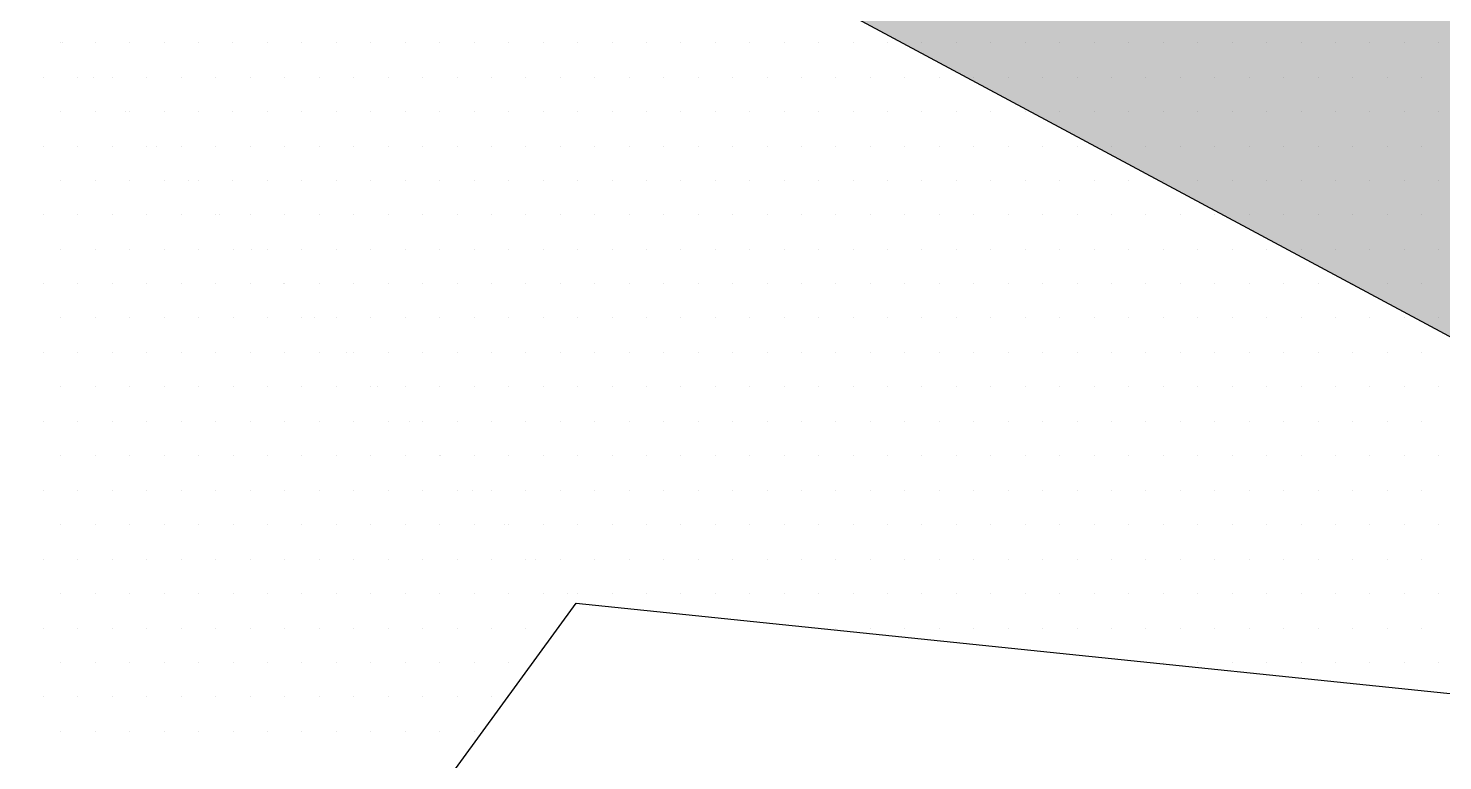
# Model space of a CAD drawing. Header units: metres. Extents: x 9606 to 9900, y 4805 to 4952.
# Drawn here: x 9863.017 to 9863.771, y 4852.799 to 4853.189 of the extents above; entities that cross this region are included whole.
import ezdxf

# ---------------------------------------------------------------- set-up
doc = ezdxf.new("R2010")
doc.units = ezdxf.units.M
doc.header["$LTSCALE"] = 2
doc.linetypes.add('CACHEX2', pattern=[0.75, 0.5, -0.25])
for name, color, linetype in [('CARTOUCHE', 7, 'Continuous'), ('LOGO', 4, 'Continuous'), ('rosace', 7, 'Continuous')]:
    doc.layers.add(name, color=color, linetype=linetype)

# ---------------------------------------------------------------- blocks, each defined once
blk = doc.blocks.new('A$C715108E3')
at = {"layer": 'LOGO', "color": 131}
for p, q in [((-18.5054, -10.2125), (-18.5054, -10.2125)), ((-18.5022, -10.2125), (-18.5022, -10.2125)), ((-18.4141, -10.2125), (-18.4141, -10.2125)), ((-18.3223, -10.2125), (-18.3223, -10.2125)), ((-18.2302, -10.2125), (-18.2302, -10.2125)), ((-18.139, -10.2125), (-18.139, -10.2125)), ((-18.047, -10.2125), (-18.047, -10.2125)), ((-17.9549, -10.2125), (-17.9549, -10.2125)), ((-17.8637, -10.2125), (-17.8637, -10.2125)), ((-17.7716, -10.2125), (-17.7716, -10.2125)), ((-17.6798, -10.2125), (-17.6798, -10.2125)), ((-17.588, -10.2125), (-17.588, -10.2125)), ((-17.4965, -10.2125), (-17.4965, -10.2125)), ((-17.4047, -10.2125), (-17.4047, -10.2125)), ((-17.3129, -10.2125), (-17.3129, -10.2125)), ((-17.2214, -10.2125), (-17.2214, -10.2125)), ((-17.1296, -10.2125), (-17.1296, -10.2125)), ((-17.0377, -10.2125), (-17.0377, -10.2125)), ((-16.9463, -10.2125), (-16.9463, -10.2125)), ((-16.8544, -10.2125), (-16.8544, -10.2125)), ((-16.7626, -10.2125), (-16.7626, -10.2125)), ((-16.6713, -10.2125), (-16.6713, -10.2125)), ((-16.5793, -10.2125), (-16.5793, -10.2125)), ((-16.4873, -10.2125), (-16.4873, -10.2125)), ((-16.3953, -10.2125), (-16.3953, -10.2125)), ((-16.3042, -10.2125), (-16.3042, -10.2125)), ((-16.2124, -10.2125), (-16.2124, -10.2125)), ((-16.1203, -10.2125), (-16.1203, -10.2125)), ((-16.0287, -10.2125), (-16.0287, -10.2125)), ((-15.9369, -10.2125), (-15.9369, -10.2125)), ((-15.845, -10.2125), (-15.845, -10.2125)), ((-15.7538, -10.2125), (-15.7538, -10.2125)), ((-15.6617, -10.2125), (-15.6617, -10.2125)), ((-15.5699, -10.2125), (-15.5699, -10.2125)), ((-15.4786, -10.2125), (-15.4786, -10.2125)), ((-15.3866, -10.2125), (-15.3866, -10.2125)), ((-15.2948, -10.2125), (-15.2948, -10.2125)), ((-15.203, -10.2125), (-15.203, -10.2125)), ((-15.1117, -10.2125), (-15.1117, -10.2125)), ((-15.0197, -10.2125), (-15.0197, -10.2125)), ((-14.9278, -10.2125), (-14.9278, -10.2125)), ((-14.8364, -10.2125), (-14.8364, -10.2125)), ((-18.5517, -10.304), (-18.5517, -10.304)), ((-18.4598, -10.304), (-18.4598, -10.304)), ((-18.4186, -10.304), (-18.4186, -10.304)), ((-18.3678, -10.304), (-18.3678, -10.304)), ((-18.2765, -10.304), (-18.2765, -10.304)), ((-18.1845, -10.304), (-18.1845, -10.304)), ((-18.0925, -10.304), (-18.0925, -10.304)), ((-18.0012, -10.304), (-18.0012, -10.304)), ((-17.9092, -10.304), (-17.9092, -10.304)), ((-17.8174, -10.304), (-17.8174, -10.304)), ((-17.7263, -10.304), (-17.7263, -10.304)), ((-17.6341, -10.304), (-17.6341, -10.304)), ((-17.5424, -10.304), (-17.5424, -10.304)), ((-17.4504, -10.304), (-17.4504, -10.304)), ((-17.3591, -10.304), (-17.3591, -10.304)), ((-17.2671, -10.304), (-17.2671, -10.304)), ((-17.1753, -10.304), (-17.1753, -10.304)), ((-17.0842, -10.304), (-17.0842, -10.304)), ((-16.992, -10.304), (-16.992, -10.304)), ((-16.9002, -10.304), (-16.9002, -10.304)), ((-16.8087, -10.304), (-16.8087, -10.304)), ((-16.7169, -10.304), (-16.7169, -10.304)), ((-16.6249, -10.304), (-16.6249, -10.304)), ((-16.5336, -10.304), (-16.5336, -10.304)), ((-16.4416, -10.304), (-16.4416, -10.304)), ((-16.3496, -10.304), (-16.3496, -10.304)), ((-16.2577, -10.304), (-16.2577, -10.304)), ((-16.1666, -10.304), (-16.1666, -10.304)), ((-16.0744, -10.304), (-16.0744, -10.304)), ((-15.9828, -10.304), (-15.9828, -10.304)), ((-15.8915, -10.304), (-15.8915, -10.304)), ((-15.7995, -10.304), (-15.7995, -10.304)), ((-15.7075, -10.304), (-15.7075, -10.304)), ((-15.6162, -10.304), (-15.6162, -10.304)), ((-15.5246, -10.304), (-15.5246, -10.304)), ((-15.4325, -10.304), (-15.4325, -10.304)), ((-15.3409, -10.304), (-15.3409, -10.304)), ((-15.2491, -10.304), (-15.2491, -10.304)), ((-15.1572, -10.304), (-15.1572, -10.304)), ((-15.0652, -10.304), (-15.0652, -10.304)), ((-14.9739, -10.304), (-14.9739, -10.304)), ((-14.8819, -10.304), (-14.8819, -10.304)), ((-18.5054, -10.3954), (-18.5054, -10.3954)), ((-18.4141, -10.3954), (-18.4141, -10.3954)), ((-18.3341, -10.3952), (-18.3341, -10.3952)), ((-18.3223, -10.3952), (-18.3223, -10.3952)), ((-18.2302, -10.3952), (-18.2302, -10.3952)), ((-18.139, -10.3952), (-18.139, -10.3952)), ((-18.047, -10.3952), (-18.047, -10.3952)), ((-17.9549, -10.3952), (-17.9549, -10.3952)), ((-17.8637, -10.3952), (-17.8637, -10.3952)), ((-17.7716, -10.3952), (-17.7716, -10.3952)), ((-17.6798, -10.3952), (-17.6798, -10.3952)), ((-17.588, -10.3952), (-17.588, -10.3952)), ((-17.4965, -10.3952), (-17.4965, -10.3952)), ((-17.4047, -10.3952), (-17.4047, -10.3952)), ((-17.3129, -10.3952), (-17.3129, -10.3952)), ((-17.2214, -10.3952), (-17.2214, -10.3952)), ((-17.1296, -10.3952), (-17.1296, -10.3952)), ((-17.0377, -10.3952), (-17.0377, -10.3952)), ((-16.9463, -10.3952), (-16.9463, -10.3952)), ((-16.8544, -10.3952), (-16.8544, -10.3952)), ((-16.7626, -10.3952), (-16.7626, -10.3952)), ((-16.6713, -10.3952), (-16.6713, -10.3952)), ((-16.5793, -10.3952), (-16.5793, -10.3952)), ((-16.4873, -10.3952), (-16.4873, -10.3952)), ((-16.3953, -10.3952), (-16.3953, -10.3952)), ((-16.3042, -10.3952), (-16.3042, -10.3952)), ((-16.2124, -10.3952), (-16.2124, -10.3952)), ((-16.1203, -10.3952), (-16.1203, -10.3952)), ((-16.0287, -10.3952), (-16.0287, -10.3952)), ((-15.9369, -10.3952), (-15.9369, -10.3952)), ((-15.845, -10.3952), (-15.845, -10.3952)), ((-15.7538, -10.3952), (-15.7538, -10.3952)), ((-15.6617, -10.3952), (-15.6617, -10.3952)), ((-15.5699, -10.3952), (-15.5699, -10.3952)), ((-15.4786, -10.3952), (-15.4786, -10.3952)), ((-15.3866, -10.3952), (-15.3866, -10.3952)), ((-15.2948, -10.3952), (-15.2948, -10.3952)), ((-15.203, -10.3952), (-15.203, -10.3952)), ((-15.1117, -10.3952), (-15.1117, -10.3952)), ((-15.0197, -10.3952), (-15.0197, -10.3952)), ((-14.9278, -10.3952), (-14.9278, -10.3952)), ((-14.8364, -10.3952), (-14.8364, -10.3952)), ((-18.5517, -10.4878), (-18.5517, -10.4878)), ((-18.4598, -10.4878), (-18.4598, -10.4878)), ((-18.3678, -10.4878), (-18.3678, -10.4878)), ((-18.2765, -10.4878), (-18.2765, -10.4878)), ((-18.2503, -10.4878), (-18.2503, -10.4878)), ((-18.1845, -10.4878), (-18.1845, -10.4878)), ((-18.0925, -10.4878), (-18.0925, -10.4878)), ((-18.0012, -10.4878), (-18.0012, -10.4878)), ((-17.9092, -10.4878), (-17.9092, -10.4878)), ((-17.8174, -10.4878), (-17.8174, -10.4878)), ((-17.7263, -10.4878), (-17.7263, -10.4878)), ((-17.6341, -10.4878), (-17.6341, -10.4878)), ((-17.5424, -10.4878), (-17.5424, -10.4878)), ((-17.4504, -10.4878), (-17.4504, -10.4878)), ((-17.3591, -10.4878), (-17.3591, -10.4878)), ((-17.2671, -10.4878), (-17.2671, -10.4878)), ((-17.1753, -10.4878), (-17.1753, -10.4878)), ((-17.0842, -10.4878), (-17.0842, -10.4878)), ((-16.992, -10.4878), (-16.992, -10.4878)), ((-16.9002, -10.4878), (-16.9002, -10.4878)), ((-16.8087, -10.4878), (-16.8087, -10.4878)), ((-16.7169, -10.4878), (-16.7169, -10.4878)), ((-16.6249, -10.4878), (-16.6249, -10.4878)), ((-16.5336, -10.4878), (-16.5336, -10.4878)), ((-16.4416, -10.4878), (-16.4416, -10.4878)), ((-16.3496, -10.4878), (-16.3496, -10.4878)), ((-16.2577, -10.4878), (-16.2577, -10.4878)), ((-16.1666, -10.4878), (-16.1666, -10.4878)), ((-16.0744, -10.4878), (-16.0744, -10.4878)), ((-15.9828, -10.4878), (-15.9828, -10.4878)), ((-15.8915, -10.4878), (-15.8915, -10.4878)), ((-15.7995, -10.4878), (-15.7995, -10.4878)), ((-15.7075, -10.4878), (-15.7075, -10.4878)), ((-15.6162, -10.4878), (-15.6162, -10.4878)), ((-15.5246, -10.4878), (-15.5246, -10.4878)), ((-15.4325, -10.4878), (-15.4325, -10.4878)), ((-15.3409, -10.4878), (-15.3409, -10.4878)), ((-15.2491, -10.4878), (-15.2491, -10.4878)), ((-15.1572, -10.4878), (-15.1572, -10.4878)), ((-15.0652, -10.4878), (-15.0652, -10.4878)), ((-14.9739, -10.4878), (-14.9739, -10.4878)), ((-14.8819, -10.4878), (-14.8819, -10.4878)), ((-18.5054, -10.5791), (-18.5054, -10.5791)), ((-18.4141, -10.5791), (-18.4141, -10.5791)), ((-18.3221, -10.5791), (-18.3221, -10.5791)), ((-18.2301, -10.5791), (-18.2301, -10.5791)), ((-18.1661, -10.5791), (-18.1661, -10.5791)), ((-18.139, -10.5791), (-18.139, -10.5791)), ((-18.047, -10.5791), (-18.047, -10.5791)), ((-17.9549, -10.5791), (-17.9549, -10.5791)), ((-17.8637, -10.5791), (-17.8637, -10.5791)), ((-17.7716, -10.5791), (-17.7716, -10.5791)), ((-17.6798, -10.5791), (-17.6798, -10.5791)), ((-17.588, -10.5791), (-17.588, -10.5791)), ((-17.4965, -10.5791), (-17.4965, -10.5791)), ((-17.4047, -10.5791), (-17.4047, -10.5791)), ((-17.3129, -10.5791), (-17.3129, -10.5791)), ((-17.2214, -10.5791), (-17.2214, -10.5791)), ((-17.1296, -10.5791), (-17.1296, -10.5791)), ((-17.0377, -10.5791), (-17.0377, -10.5791)), ((-16.9463, -10.5791), (-16.9463, -10.5791)), ((-16.8544, -10.5791), (-16.8544, -10.5791)), ((-16.7626, -10.5791), (-16.7626, -10.5791)), ((-16.6713, -10.5791), (-16.6713, -10.5791)), ((-16.5793, -10.5791), (-16.5793, -10.5791)), ((-16.4873, -10.5791), (-16.4873, -10.5791)), ((-16.3953, -10.5791), (-16.3953, -10.5791)), ((-16.3042, -10.5791), (-16.3042, -10.5791)), ((-16.2124, -10.5791), (-16.2124, -10.5791)), ((-16.1203, -10.5791), (-16.1203, -10.5791)), ((-16.0287, -10.5791), (-16.0287, -10.5791)), ((-15.9369, -10.5791), (-15.9369, -10.5791)), ((-15.845, -10.5791), (-15.845, -10.5791)), ((-15.7538, -10.5791), (-15.7538, -10.5791)), ((-15.6617, -10.5791), (-15.6617, -10.5791)), ((-15.5699, -10.5791), (-15.5699, -10.5791)), ((-15.4786, -10.5791), (-15.4786, -10.5791)), ((-15.3866, -10.5791), (-15.3866, -10.5791)), ((-15.2948, -10.5791), (-15.2948, -10.5791)), ((-15.203, -10.5791), (-15.203, -10.5791)), ((-15.1117, -10.5791), (-15.1117, -10.5791)), ((-15.0197, -10.5791), (-15.0197, -10.5791)), ((-14.9278, -10.5791), (-14.9278, -10.5791)), ((-14.8364, -10.5791), (-14.8364, -10.5791)), ((-18.5517, -10.6704), (-18.5517, -10.6704)), ((-18.4598, -10.6704), (-18.4598, -10.6704)), ((-18.3678, -10.6704), (-18.3678, -10.6704)), ((-18.2765, -10.6704), (-18.2765, -10.6704)), ((-18.1847, -10.6704), (-18.1847, -10.6704)), ((-18.0929, -10.6704), (-18.0929, -10.6704)), ((-18.0824, -10.6702), (-18.0824, -10.6702)), ((-18.0012, -10.6702), (-18.0012, -10.6702)), ((-17.9092, -10.6702), (-17.9092, -10.6702)), ((-17.8174, -10.6702), (-17.8174, -10.6702)), ((-17.7263, -10.6702), (-17.7263, -10.6702)), ((-17.6341, -10.6702), (-17.6341, -10.6702)), ((-17.5424, -10.6702), (-17.5424, -10.6702)), ((-17.4504, -10.6702), (-17.4504, -10.6702)), ((-17.3591, -10.6702), (-17.3591, -10.6702)), ((-17.2671, -10.6702), (-17.2671, -10.6702)), ((-17.1753, -10.6702), (-17.1753, -10.6702)), ((-17.0842, -10.6702), (-17.0842, -10.6702)), ((-16.992, -10.6702), (-16.992, -10.6702)), ((-16.9002, -10.6702), (-16.9002, -10.6702)), ((-16.8087, -10.6702), (-16.8087, -10.6702)), ((-16.7169, -10.6702), (-16.7169, -10.6702)), ((-16.6249, -10.6702), (-16.6249, -10.6702)), ((-16.5336, -10.6702), (-16.5336, -10.6702)), ((-16.4416, -10.6702), (-16.4416, -10.6702)), ((-16.3496, -10.6702), (-16.3496, -10.6702)), ((-16.2577, -10.6702), (-16.2577, -10.6702)), ((-16.1666, -10.6702), (-16.1666, -10.6702)), ((-16.0744, -10.6702), (-16.0744, -10.6702)), ((-15.9828, -10.6702), (-15.9828, -10.6702)), ((-15.8915, -10.6702), (-15.8915, -10.6702)), ((-15.7995, -10.6702), (-15.7995, -10.6702)), ((-15.7075, -10.6702), (-15.7075, -10.6702)), ((-15.6162, -10.6702), (-15.6162, -10.6702)), ((-15.5246, -10.6702), (-15.5246, -10.6702)), ((-15.4325, -10.6702), (-15.4325, -10.6702)), ((-15.3409, -10.6702), (-15.3409, -10.6702)), ((-15.2491, -10.6702), (-15.2491, -10.6702)), ((-15.1572, -10.6702), (-15.1572, -10.6702)), ((-15.0652, -10.6702), (-15.0652, -10.6702)), ((-14.9739, -10.6702), (-14.9739, -10.6702)), ((-14.8819, -10.6702), (-14.8819, -10.6702)), ((-18.5054, -10.7631), (-18.5054, -10.7631)), ((-18.4141, -10.7631), (-18.4141, -10.7631)), ((-18.3221, -10.7631), (-18.3221, -10.7631)), ((-18.2301, -10.7631), (-18.2301, -10.7631)), ((-18.139, -10.7631), (-18.139, -10.7631)), ((-18.0468, -10.7631), (-18.0468, -10.7631)), ((-17.998, -10.763), (-17.998, -10.763)), ((-17.9549, -10.763), (-17.9549, -10.763)), ((-17.8637, -10.763), (-17.8637, -10.763)), ((-17.7716, -10.763), (-17.7716, -10.763)), ((-17.6798, -10.763), (-17.6798, -10.763)), ((-17.588, -10.763), (-17.588, -10.763)), ((-17.4965, -10.763), (-17.4965, -10.763)), ((-17.4047, -10.763), (-17.4047, -10.763)), ((-17.3129, -10.763), (-17.3129, -10.763)), ((-17.2214, -10.763), (-17.2214, -10.763)), ((-17.1296, -10.763), (-17.1296, -10.763)), ((-17.0377, -10.763), (-17.0377, -10.763)), ((-16.9463, -10.763), (-16.9463, -10.763)), ((-16.8544, -10.763), (-16.8544, -10.763)), ((-16.7626, -10.763), (-16.7626, -10.763)), ((-16.6713, -10.763), (-16.6713, -10.763)), ((-16.5793, -10.763), (-16.5793, -10.763)), ((-16.4873, -10.763), (-16.4873, -10.763)), ((-16.3953, -10.763), (-16.3953, -10.763)), ((-16.3042, -10.763), (-16.3042, -10.763)), ((-16.2124, -10.763), (-16.2124, -10.763)), ((-16.1203, -10.763), (-16.1203, -10.763)), ((-16.0287, -10.763), (-16.0287, -10.763)), ((-15.9369, -10.763), (-15.9369, -10.763)), ((-15.845, -10.763), (-15.845, -10.763)), ((-15.7538, -10.763), (-15.7538, -10.763)), ((-15.6617, -10.763), (-15.6617, -10.763)), ((-15.5699, -10.763), (-15.5699, -10.763)), ((-15.4786, -10.763), (-15.4786, -10.763)), ((-15.3866, -10.763), (-15.3866, -10.763)), ((-15.2948, -10.763), (-15.2948, -10.763)), ((-15.203, -10.763), (-15.203, -10.763)), ((-15.1117, -10.763), (-15.1117, -10.763)), ((-15.0197, -10.763), (-15.0197, -10.763)), ((-14.9278, -10.763), (-14.9278, -10.763)), ((-14.8364, -10.763), (-14.8364, -10.763)), ((-18.5517, -10.8544), (-18.5517, -10.8544)), ((-18.4598, -10.8544), (-18.4598, -10.8544)), ((-18.3678, -10.8544), (-18.3678, -10.8544)), ((-18.2765, -10.8544), (-18.2765, -10.8544)), ((-18.1847, -10.8544), (-18.1847, -10.8544)), ((-18.0929, -10.8544), (-18.0929, -10.8544)), ((-18.0014, -10.8544), (-18.0014, -10.8544)), ((-17.9137, -10.8542), (-17.9137, -10.8542)), ((-17.9092, -10.8542), (-17.9092, -10.8542)), ((-17.8174, -10.8542), (-17.8174, -10.8542)), ((-17.7263, -10.8542), (-17.7263, -10.8542)), ((-17.6341, -10.8542), (-17.6341, -10.8542)), ((-17.5424, -10.8542), (-17.5424, -10.8542)), ((-17.4504, -10.8542), (-17.4504, -10.8542)), ((-17.3591, -10.8542), (-17.3591, -10.8542)), ((-17.2671, -10.8542), (-17.2671, -10.8542)), ((-17.1753, -10.8542), (-17.1753, -10.8542)), ((-17.0842, -10.8542), (-17.0842, -10.8542)), ((-16.992, -10.8542), (-16.992, -10.8542)), ((-16.9002, -10.8542), (-16.9002, -10.8542)), ((-16.8087, -10.8542), (-16.8087, -10.8542)), ((-16.7169, -10.8542), (-16.7169, -10.8542)), ((-16.6249, -10.8542), (-16.6249, -10.8542)), ((-16.5336, -10.8542), (-16.5336, -10.8542)), ((-16.4416, -10.8542), (-16.4416, -10.8542)), ((-16.3496, -10.8542), (-16.3496, -10.8542)), ((-16.2577, -10.8542), (-16.2577, -10.8542)), ((-16.1666, -10.8542), (-16.1666, -10.8542)), ((-16.0744, -10.8542), (-16.0744, -10.8542)), ((-15.9828, -10.8542), (-15.9828, -10.8542)), ((-15.8915, -10.8542), (-15.8915, -10.8542)), ((-15.7995, -10.8542), (-15.7995, -10.8542)), ((-15.7075, -10.8542), (-15.7075, -10.8542)), ((-15.6162, -10.8542), (-15.6162, -10.8542)), ((-15.5246, -10.8542), (-15.5246, -10.8542)), ((-15.4325, -10.8542), (-15.4325, -10.8542)), ((-15.3409, -10.8542), (-15.3409, -10.8542)), ((-15.2491, -10.8542), (-15.2491, -10.8542)), ((-15.1572, -10.8542), (-15.1572, -10.8542)), ((-15.0652, -10.8542), (-15.0652, -10.8542)), ((-14.9739, -10.8542), (-14.9739, -10.8542)), ((-14.8819, -10.8542), (-14.8819, -10.8542)), ((-18.5054, -10.9455), (-18.5054, -10.9455)), ((-18.4141, -10.9455), (-18.4141, -10.9455)), ((-18.3221, -10.9455), (-18.3221, -10.9455)), ((-18.2301, -10.9455), (-18.2301, -10.9455)), ((-18.139, -10.9455), (-18.139, -10.9455)), ((-18.0468, -10.9455), (-18.0468, -10.9455)), ((-17.9549, -10.9455), (-17.9549, -10.9455)), ((-17.8639, -10.9455), (-17.8639, -10.9455)), ((-17.8301, -10.9455), (-17.8301, -10.9455)), ((-17.7716, -10.9455), (-17.7716, -10.9455)), ((-17.6798, -10.9455), (-17.6798, -10.9455)), ((-17.588, -10.9455), (-17.588, -10.9455)), ((-17.4965, -10.9455), (-17.4965, -10.9455)), ((-17.4047, -10.9455), (-17.4047, -10.9455)), ((-17.3129, -10.9455), (-17.3129, -10.9455)), ((-17.2214, -10.9455), (-17.2214, -10.9455)), ((-17.1296, -10.9455), (-17.1296, -10.9455)), ((-17.0377, -10.9455), (-17.0377, -10.9455)), ((-16.9463, -10.9455), (-16.9463, -10.9455)), ((-16.8544, -10.9455), (-16.8544, -10.9455)), ((-16.7626, -10.9455), (-16.7626, -10.9455)), ((-16.6713, -10.9455), (-16.6713, -10.9455)), ((-16.5793, -10.9455), (-16.5793, -10.9455)), ((-16.4873, -10.9455), (-16.4873, -10.9455)), ((-16.3953, -10.9455), (-16.3953, -10.9455)), ((-16.3042, -10.9455), (-16.3042, -10.9455)), ((-16.2124, -10.9455), (-16.2124, -10.9455)), ((-16.1203, -10.9455), (-16.1203, -10.9455)), ((-16.0287, -10.9455), (-16.0287, -10.9455)), ((-15.9369, -10.9455), (-15.9369, -10.9455)), ((-15.845, -10.9455), (-15.845, -10.9455)), ((-15.7538, -10.9455), (-15.7538, -10.9455)), ((-15.6617, -10.9455), (-15.6617, -10.9455)), ((-15.5699, -10.9455), (-15.5699, -10.9455)), ((-15.4786, -10.9455), (-15.4786, -10.9455)), ((-15.3866, -10.9455), (-15.3866, -10.9455)), ((-15.2948, -10.9455), (-15.2948, -10.9455)), ((-15.203, -10.9455), (-15.203, -10.9455)), ((-15.1117, -10.9455), (-15.1117, -10.9455)), ((-15.0197, -10.9455), (-15.0197, -10.9455)), ((-14.9278, -10.9455), (-14.9278, -10.9455)), ((-14.8364, -10.9455), (-14.8364, -10.9455)), ((-18.5517, -11.0383), (-18.5517, -11.0383)), ((-18.4598, -11.0383), (-18.4598, -11.0383)), ((-18.3678, -11.0383), (-18.3678, -11.0383)), ((-18.2765, -11.0383), (-18.2765, -11.0383)), ((-18.1847, -11.0383), (-18.1847, -11.0383)), ((-18.0929, -11.0383), (-18.0929, -11.0383)), ((-18.0014, -11.0383), (-18.0014, -11.0383)), ((-17.9096, -11.0383), (-17.9096, -11.0383)), ((-17.8176, -11.0383), (-17.8176, -11.0383)), ((-17.7458, -11.0383), (-17.7458, -11.0383)), ((-17.7263, -11.0383), (-17.7263, -11.0383)), ((-17.6341, -11.0383), (-17.6341, -11.0383)), ((-17.5424, -11.0383), (-17.5424, -11.0383)), ((-17.4504, -11.0383), (-17.4504, -11.0383)), ((-17.3591, -11.0383), (-17.3591, -11.0383)), ((-17.2671, -11.0383), (-17.2671, -11.0383)), ((-17.1753, -11.0383), (-17.1753, -11.0383)), ((-17.0842, -11.0383), (-17.0842, -11.0383)), ((-16.992, -11.0383), (-16.992, -11.0383)), ((-16.9002, -11.0383), (-16.9002, -11.0383)), ((-16.8087, -11.0383), (-16.8087, -11.0383)), ((-16.7169, -11.0383), (-16.7169, -11.0383)), ((-16.6249, -11.0383), (-16.6249, -11.0383)), ((-16.5336, -11.0383), (-16.5336, -11.0383)), ((-16.4416, -11.0383), (-16.4416, -11.0383)), ((-16.3496, -11.0383), (-16.3496, -11.0383)), ((-16.2577, -11.0383), (-16.2577, -11.0383)), ((-16.1666, -11.0383), (-16.1666, -11.0383)), ((-16.0744, -11.0383), (-16.0744, -11.0383)), ((-15.9828, -11.0383), (-15.9828, -11.0383)), ((-15.8915, -11.0383), (-15.8915, -11.0383)), ((-15.7995, -11.0383), (-15.7995, -11.0383)), ((-15.7075, -11.0383), (-15.7075, -11.0383)), ((-15.6162, -11.0383), (-15.6162, -11.0383)), ((-15.5246, -11.0383), (-15.5246, -11.0383)), ((-15.4325, -11.0383), (-15.4325, -11.0383)), ((-15.3409, -11.0383), (-15.3409, -11.0383)), ((-15.2491, -11.0383), (-15.2491, -11.0383)), ((-15.1572, -11.0383), (-15.1572, -11.0383)), ((-15.0652, -11.0383), (-15.0652, -11.0383)), ((-14.9739, -11.0383), (-14.9739, -11.0383)), ((-14.8819, -11.0383), (-14.8819, -11.0383)), ((-18.5054, -11.1293), (-18.5054, -11.1293)), ((-18.4141, -11.1293), (-18.4141, -11.1293)), ((-18.3221, -11.1293), (-18.3221, -11.1293)), ((-18.2301, -11.1293), (-18.2301, -11.1293)), ((-18.139, -11.1293), (-18.139, -11.1293)), ((-18.0468, -11.1293), (-18.0468, -11.1293)), ((-17.9549, -11.1293), (-17.9549, -11.1293)), ((-17.8639, -11.1293), (-17.8639, -11.1293)), ((-17.7718, -11.1293), (-17.7718, -11.1293)), ((-17.68, -11.1293), (-17.68, -11.1293)), ((-17.662, -11.1293), (-17.662, -11.1293)), ((-17.588, -11.1293), (-17.588, -11.1293)), ((-17.4965, -11.1293), (-17.4965, -11.1293)), ((-17.4047, -11.1293), (-17.4047, -11.1293)), ((-17.3129, -11.1293), (-17.3129, -11.1293)), ((-17.2214, -11.1293), (-17.2214, -11.1293)), ((-17.1296, -11.1293), (-17.1296, -11.1293)), ((-17.0377, -11.1293), (-17.0377, -11.1293)), ((-16.9463, -11.1293), (-16.9463, -11.1293)), ((-16.8544, -11.1293), (-16.8544, -11.1293)), ((-16.7626, -11.1293), (-16.7626, -11.1293)), ((-16.6713, -11.1293), (-16.6713, -11.1293)), ((-16.5793, -11.1293), (-16.5793, -11.1293)), ((-16.4873, -11.1293), (-16.4873, -11.1293)), ((-16.3953, -11.1293), (-16.3953, -11.1293)), ((-16.3042, -11.1293), (-16.3042, -11.1293)), ((-16.2124, -11.1293), (-16.2124, -11.1293)), ((-16.1203, -11.1293), (-16.1203, -11.1293)), ((-16.0287, -11.1293), (-16.0287, -11.1293)), ((-15.9369, -11.1293), (-15.9369, -11.1293)), ((-15.845, -11.1293), (-15.845, -11.1293)), ((-15.7538, -11.1293), (-15.7538, -11.1293)), ((-15.6617, -11.1293), (-15.6617, -11.1293)), ((-15.5699, -11.1293), (-15.5699, -11.1293)), ((-15.4786, -11.1293), (-15.4786, -11.1293)), ((-15.3866, -11.1293), (-15.3866, -11.1293)), ((-15.2948, -11.1293), (-15.2948, -11.1293)), ((-15.203, -11.1293), (-15.203, -11.1293)), ((-15.1117, -11.1293), (-15.1117, -11.1293)), ((-15.0197, -11.1293), (-15.0197, -11.1293)), ((-14.9278, -11.1293), (-14.9278, -11.1293)), ((-14.8364, -11.1293), (-14.8364, -11.1293)), ((-18.5517, -11.2208), (-18.5517, -11.2208)), ((-18.4598, -11.2208), (-18.4598, -11.2208)), ((-18.3678, -11.2208), (-18.3678, -11.2208)), ((-18.2765, -11.2208), (-18.2765, -11.2208)), ((-18.1847, -11.2208), (-18.1847, -11.2208)), ((-18.0929, -11.2208), (-18.0929, -11.2208)), ((-18.0014, -11.2208), (-18.0014, -11.2208)), ((-17.9096, -11.2208), (-17.9096, -11.2208)), ((-17.8176, -11.2208), (-17.8176, -11.2208)), ((-17.7263, -11.2208), (-17.7263, -11.2208)), ((-17.6341, -11.2208), (-17.6341, -11.2208)), ((-17.5779, -11.2208), (-17.5779, -11.2208)), ((-17.5424, -11.2208), (-17.5424, -11.2208)), ((-17.4504, -11.2208), (-17.4504, -11.2208)), ((-17.3591, -11.2208), (-17.3591, -11.2208)), ((-17.2671, -11.2208), (-17.2671, -11.2208)), ((-17.1753, -11.2208), (-17.1753, -11.2208)), ((-17.0842, -11.2208), (-17.0842, -11.2208)), ((-16.992, -11.2208), (-16.992, -11.2208)), ((-16.9002, -11.2208), (-16.9002, -11.2208)), ((-16.8087, -11.2208), (-16.8087, -11.2208)), ((-16.7169, -11.2208), (-16.7169, -11.2208)), ((-16.6249, -11.2208), (-16.6249, -11.2208)), ((-16.5336, -11.2208), (-16.5336, -11.2208)), ((-16.4416, -11.2208), (-16.4416, -11.2208)), ((-16.3496, -11.2208), (-16.3496, -11.2208)), ((-16.2577, -11.2208), (-16.2577, -11.2208)), ((-16.1666, -11.2208), (-16.1666, -11.2208)), ((-16.0744, -11.2208), (-16.0744, -11.2208)), ((-15.9828, -11.2208), (-15.9828, -11.2208)), ((-15.8915, -11.2208), (-15.8915, -11.2208)), ((-15.7995, -11.2208), (-15.7995, -11.2208)), ((-15.7075, -11.2208), (-15.7075, -11.2208)), ((-15.6162, -11.2208), (-15.6162, -11.2208)), ((-15.5246, -11.2208), (-15.5246, -11.2208)), ((-15.4325, -11.2208), (-15.4325, -11.2208)), ((-15.3409, -11.2208), (-15.3409, -11.2208)), ((-15.2491, -11.2208), (-15.2491, -11.2208)), ((-15.1572, -11.2208), (-15.1572, -11.2208)), ((-15.0652, -11.2208), (-15.0652, -11.2208)), ((-14.9739, -11.2208), (-14.9739, -11.2208)), ((-14.8819, -11.2208), (-14.8819, -11.2208)), ((-18.5054, -11.3132), (-18.5054, -11.3132)), ((-18.4141, -11.3132), (-18.4141, -11.3132)), ((-18.3221, -11.3132), (-18.3221, -11.3132)), ((-18.2301, -11.3132), (-18.2301, -11.3132)), ((-18.139, -11.3132), (-18.139, -11.3132)), ((-18.0468, -11.3132), (-18.0468, -11.3132)), ((-17.9549, -11.3132), (-17.9549, -11.3132)), ((-17.8639, -11.3132), (-17.8639, -11.3132)), ((-17.7718, -11.3132), (-17.7718, -11.3132)), ((-17.68, -11.3132), (-17.68, -11.3132)), ((-17.588, -11.3132), (-17.588, -11.3132)), ((-17.4967, -11.3132), (-17.4967, -11.3132)), ((-17.4939, -11.3132), (-17.4939, -11.3132)), ((-17.4047, -11.3132), (-17.4047, -11.3132)), ((-17.3129, -11.3132), (-17.3129, -11.3132)), ((-17.2214, -11.3132), (-17.2214, -11.3132)), ((-17.1296, -11.3132), (-17.1296, -11.3132)), ((-17.0377, -11.3132), (-17.0377, -11.3132)), ((-16.9463, -11.3132), (-16.9463, -11.3132)), ((-16.8544, -11.3132), (-16.8544, -11.3132)), ((-16.7626, -11.3132), (-16.7626, -11.3132)), ((-16.6713, -11.3132), (-16.6713, -11.3132)), ((-16.5793, -11.3132), (-16.5793, -11.3132)), ((-16.4873, -11.3132), (-16.4873, -11.3132)), ((-16.3953, -11.3132), (-16.3953, -11.3132)), ((-16.3042, -11.3132), (-16.3042, -11.3132)), ((-16.2124, -11.3132), (-16.2124, -11.3132)), ((-16.1203, -11.3132), (-16.1203, -11.3132)), ((-16.0287, -11.3132), (-16.0287, -11.3132)), ((-15.9369, -11.3132), (-15.9369, -11.3132)), ((-15.845, -11.3132), (-15.845, -11.3132)), ((-15.7538, -11.3132), (-15.7538, -11.3132)), ((-15.6617, -11.3132), (-15.6617, -11.3132)), ((-15.5699, -11.3132), (-15.5699, -11.3132)), ((-15.4786, -11.3132), (-15.4786, -11.3132)), ((-15.3866, -11.3132), (-15.3866, -11.3132)), ((-15.2948, -11.3132), (-15.2948, -11.3132)), ((-15.203, -11.3132), (-15.203, -11.3132)), ((-15.1117, -11.3132), (-15.1117, -11.3132)), ((-15.0197, -11.3132), (-15.0197, -11.3132)), ((-14.9278, -11.3132), (-14.9278, -11.3132)), ((-14.8364, -11.3132), (-14.8364, -11.3132)), ((-18.5517, -11.4045), (-18.5517, -11.4045)), ((-18.4598, -11.4045), (-18.4598, -11.4045)), ((-18.3678, -11.4045), (-18.3678, -11.4045)), ((-18.2765, -11.4045), (-18.2765, -11.4045)), ((-18.1847, -11.4045), (-18.1847, -11.4045)), ((-18.0929, -11.4045), (-18.0929, -11.4045)), ((-18.0014, -11.4045), (-18.0014, -11.4045)), ((-17.9096, -11.4045), (-17.9096, -11.4045)), ((-17.8176, -11.4045), (-17.8176, -11.4045)), ((-17.7263, -11.4045), (-17.7263, -11.4045)), ((-17.6341, -11.4045), (-17.6341, -11.4045)), ((-17.5422, -11.4045), (-17.5422, -11.4045)), ((-17.4504, -11.4045), (-17.4504, -11.4045)), ((-17.4096, -11.4048), (-17.4096, -11.4048)), ((-17.3591, -11.4048), (-17.3591, -11.4048)), ((-17.2671, -11.4048), (-17.2671, -11.4048)), ((-17.1753, -11.4048), (-17.1753, -11.4048)), ((-17.0842, -11.4048), (-17.0842, -11.4048)), ((-16.992, -11.4048), (-16.992, -11.4048)), ((-16.9002, -11.4048), (-16.9002, -11.4048)), ((-16.8087, -11.4048), (-16.8087, -11.4048)), ((-16.7169, -11.4048), (-16.7169, -11.4048)), ((-16.6249, -11.4048), (-16.6249, -11.4048)), ((-16.5336, -11.4048), (-16.5336, -11.4048)), ((-16.4416, -11.4048), (-16.4416, -11.4048)), ((-16.3496, -11.4048), (-16.3496, -11.4048)), ((-16.2577, -11.4048), (-16.2577, -11.4048)), ((-16.1666, -11.4048), (-16.1666, -11.4048)), ((-16.0744, -11.4048), (-16.0744, -11.4048)), ((-15.9828, -11.4048), (-15.9828, -11.4048)), ((-15.8915, -11.4048), (-15.8915, -11.4048)), ((-15.7995, -11.4048), (-15.7995, -11.4048)), ((-15.7075, -11.4048), (-15.7075, -11.4048)), ((-15.6162, -11.4048), (-15.6162, -11.4048)), ((-15.5246, -11.4048), (-15.5246, -11.4048)), ((-15.4325, -11.4048), (-15.4325, -11.4048)), ((-15.3409, -11.4048), (-15.3409, -11.4048)), ((-15.2491, -11.4048), (-15.2491, -11.4048)), ((-15.1572, -11.4048), (-15.1572, -11.4048)), ((-15.0652, -11.4048), (-15.0652, -11.4048)), ((-14.9739, -11.4048), (-14.9739, -11.4048)), ((-14.8819, -11.4048), (-14.8819, -11.4048)), ((-18.5054, -11.4959), (-18.5054, -11.4959)), ((-18.4141, -11.4959), (-18.4141, -11.4959)), ((-18.3221, -11.4959), (-18.3221, -11.4959)), ((-18.2301, -11.4959), (-18.2301, -11.4959)), ((-18.139, -11.4959), (-18.139, -11.4959)), ((-18.0468, -11.4959), (-18.0468, -11.4959)), ((-17.9549, -11.4959), (-17.9549, -11.4959)), ((-17.8639, -11.4959), (-17.8639, -11.4959)), ((-17.7718, -11.4959), (-17.7718, -11.4959)), ((-17.68, -11.4959), (-17.68, -11.4959)), ((-17.588, -11.4959), (-17.588, -11.4959)), ((-17.4967, -11.4959), (-17.4967, -11.4959)), ((-17.4051, -11.4959), (-17.4051, -11.4959)), ((-17.3252, -11.4959), (-17.3252, -11.4959)), ((-17.3129, -11.4959), (-17.3129, -11.4959)), ((-17.2214, -11.4959), (-17.2214, -11.4959)), ((-17.1296, -11.4959), (-17.1296, -11.4959)), ((-17.0377, -11.4959), (-17.0377, -11.4959)), ((-16.9463, -11.4959), (-16.9463, -11.4959)), ((-16.8544, -11.4959), (-16.8544, -11.4959)), ((-16.7626, -11.4959), (-16.7626, -11.4959)), ((-16.6713, -11.4959), (-16.6713, -11.4959)), ((-16.5793, -11.4959), (-16.5793, -11.4959)), ((-16.4873, -11.4959), (-16.4873, -11.4959)), ((-16.3953, -11.4959), (-16.3953, -11.4959)), ((-16.3042, -11.4959), (-16.3042, -11.4959)), ((-16.2124, -11.4959), (-16.2124, -11.4959)), ((-16.1203, -11.4959), (-16.1203, -11.4959)), ((-16.0287, -11.4959), (-16.0287, -11.4959)), ((-15.9369, -11.4959), (-15.9369, -11.4959)), ((-15.845, -11.4959), (-15.845, -11.4959)), ((-15.7538, -11.4959), (-15.7538, -11.4959)), ((-15.6617, -11.4959), (-15.6617, -11.4959)), ((-15.5699, -11.4959), (-15.5699, -11.4959)), ((-15.4786, -11.4959), (-15.4786, -11.4959)), ((-15.3866, -11.4959), (-15.3866, -11.4959)), ((-15.2948, -11.4959), (-15.2948, -11.4959)), ((-15.203, -11.4959), (-15.203, -11.4959)), ((-15.1117, -11.4959), (-15.1117, -11.4959)), ((-15.0197, -11.4959), (-15.0197, -11.4959)), ((-14.9278, -11.4959), (-14.9278, -11.4959)), ((-14.8364, -11.4959), (-14.8364, -11.4959)), ((-18.5517, -11.5885), (-18.5517, -11.5885)), ((-18.4598, -11.5885), (-18.4598, -11.5885)), ((-18.3678, -11.5885), (-18.3678, -11.5885)), ((-18.2765, -11.5885), (-18.2765, -11.5885)), ((-18.1847, -11.5885), (-18.1847, -11.5885)), ((-18.0929, -11.5885), (-18.0929, -11.5885)), ((-18.0014, -11.5885), (-18.0014, -11.5885)), ((-17.9096, -11.5885), (-17.9096, -11.5885)), ((-17.8176, -11.5885), (-17.8176, -11.5885)), ((-17.7263, -11.5885), (-17.7263, -11.5885)), ((-17.6341, -11.5885), (-17.6341, -11.5885)), ((-17.5422, -11.5885), (-17.5422, -11.5885)), ((-17.4504, -11.5885), (-17.4504, -11.5885)), ((-17.359, -11.5885), (-17.359, -11.5885)), ((-17.2671, -11.5885), (-17.2671, -11.5885)), ((-17.2416, -11.5885), (-17.2416, -11.5885)), ((-17.1753, -11.5885), (-17.1753, -11.5885)), ((-17.0842, -11.5885), (-17.0842, -11.5885)), ((-16.992, -11.5885), (-16.992, -11.5885)), ((-16.9002, -11.5885), (-16.9002, -11.5885)), ((-16.8087, -11.5885), (-16.8087, -11.5885)), ((-16.7169, -11.5885), (-16.7169, -11.5885)), ((-16.6249, -11.5885), (-16.6249, -11.5885)), ((-16.5336, -11.5885), (-16.5336, -11.5885)), ((-16.4416, -11.5885), (-16.4416, -11.5885)), ((-16.3496, -11.5885), (-16.3496, -11.5885)), ((-16.2577, -11.5885), (-16.2577, -11.5885)), ((-16.1666, -11.5885), (-16.1666, -11.5885)), ((-16.0744, -11.5885), (-16.0744, -11.5885)), ((-15.9828, -11.5885), (-15.9828, -11.5885)), ((-15.8915, -11.5885), (-15.8915, -11.5885)), ((-15.7995, -11.5885), (-15.7995, -11.5885)), ((-15.7075, -11.5885), (-15.7075, -11.5885)), ((-15.6162, -11.5885), (-15.6162, -11.5885)), ((-15.5246, -11.5885), (-15.5246, -11.5885)), ((-15.4325, -11.5885), (-15.4325, -11.5885)), ((-15.3409, -11.5885), (-15.3409, -11.5885)), ((-15.2491, -11.5885), (-15.2491, -11.5885)), ((-15.1572, -11.5885), (-15.1572, -11.5885)), ((-15.0652, -11.5885), (-15.0652, -11.5885)), ((-14.9739, -11.5885), (-14.9739, -11.5885)), ((-14.8819, -11.5885), (-14.8819, -11.5885)), ((-18.5054, -11.6798), (-18.5054, -11.6798)), ((-18.4141, -11.6798), (-18.4141, -11.6798)), ((-18.3221, -11.6798), (-18.3221, -11.6798)), ((-18.2301, -11.6798), (-18.2301, -11.6798)), ((-18.139, -11.6798), (-18.139, -11.6798)), ((-18.0468, -11.6798), (-18.0468, -11.6798)), ((-17.9549, -11.6798), (-17.9549, -11.6798)), ((-17.8639, -11.6798), (-17.8639, -11.6798)), ((-17.7718, -11.6798), (-17.7718, -11.6798)), ((-17.68, -11.6798), (-17.68, -11.6798)), ((-17.588, -11.6798), (-17.588, -11.6798)), ((-17.4967, -11.6798), (-17.4967, -11.6798)), ((-17.4051, -11.6798), (-17.4051, -11.6798)), ((-17.3129, -11.6798), (-17.3129, -11.6798)), ((-17.2214, -11.6798), (-17.2214, -11.6798)), ((-17.1573, -11.68), (-17.1573, -11.68)), ((-17.1296, -11.68), (-17.1296, -11.68)), ((-17.0377, -11.68), (-17.0377, -11.68)), ((-16.9463, -11.68), (-16.9463, -11.68)), ((-16.8544, -11.68), (-16.8544, -11.68)), ((-16.7626, -11.68), (-16.7626, -11.68)), ((-16.6713, -11.68), (-16.6713, -11.68)), ((-16.5793, -11.68), (-16.5793, -11.68)), ((-16.4873, -11.68), (-16.4873, -11.68)), ((-16.3953, -11.68), (-16.3953, -11.68)), ((-16.3042, -11.68), (-16.3042, -11.68)), ((-16.2124, -11.68), (-16.2124, -11.68)), ((-16.1203, -11.68), (-16.1203, -11.68)), ((-16.0287, -11.68), (-16.0287, -11.68)), ((-15.9369, -11.68), (-15.9369, -11.68)), ((-15.845, -11.68), (-15.845, -11.68)), ((-15.7538, -11.68), (-15.7538, -11.68)), ((-15.6617, -11.68), (-15.6617, -11.68)), ((-15.5699, -11.68), (-15.5699, -11.68)), ((-15.4786, -11.68), (-15.4786, -11.68)), ((-15.3866, -11.68), (-15.3866, -11.68)), ((-15.2948, -11.68), (-15.2948, -11.68)), ((-15.203, -11.68), (-15.203, -11.68)), ((-15.1117, -11.68), (-15.1117, -11.68)), ((-15.0197, -11.68), (-15.0197, -11.68)), ((-14.9278, -11.68), (-14.9278, -11.68)), ((-14.8364, -11.68), (-14.8364, -11.68)), ((-18.5517, -11.7722), (-18.5517, -11.7722)), ((-18.4598, -11.7722), (-18.4598, -11.7722)), ((-18.3678, -11.7722), (-18.3678, -11.7722)), ((-18.2765, -11.7722), (-18.2765, -11.7722)), ((-18.1847, -11.7722), (-18.1847, -11.7722)), ((-18.0929, -11.7722), (-18.0929, -11.7722)), ((-18.0014, -11.7722), (-18.0014, -11.7722)), ((-17.9096, -11.7722), (-17.9096, -11.7722)), ((-17.8176, -11.7722), (-17.8176, -11.7722)), ((-17.7263, -11.7722), (-17.7263, -11.7722)), ((-17.6341, -11.7722), (-17.6341, -11.7722)), ((-17.5422, -11.7722), (-17.5422, -11.7722)), ((-17.4504, -11.7722), (-17.4504, -11.7722)), ((-17.359, -11.7722), (-17.359, -11.7722)), ((-17.2671, -11.7722), (-17.2671, -11.7722)), ((-16.4961, -11.7722), (-16.4961, -11.7722)), ((-16.4416, -11.7722), (-16.4416, -11.7722)), ((-16.3496, -11.7722), (-16.3496, -11.7722)), ((-16.2577, -11.7722), (-16.2577, -11.7722)), ((-16.1666, -11.7722), (-16.1666, -11.7722)), ((-16.0744, -11.7722), (-16.0744, -11.7722)), ((-15.9828, -11.7722), (-15.9828, -11.7722)), ((-15.8915, -11.7722), (-15.8915, -11.7722)), ((-15.7995, -11.7722), (-15.7995, -11.7722)), ((-15.7075, -11.7722), (-15.7075, -11.7722)), ((-15.6162, -11.7722), (-15.6162, -11.7722)), ((-15.5246, -11.7722), (-15.5246, -11.7722)), ((-15.4325, -11.7722), (-15.4325, -11.7722)), ((-15.3409, -11.7722), (-15.3409, -11.7722)), ((-15.2491, -11.7722), (-15.2491, -11.7722)), ((-15.1572, -11.7722), (-15.1572, -11.7722)), ((-15.0652, -11.7722), (-15.0652, -11.7722)), ((-14.9739, -11.7722), (-14.9739, -11.7722)), ((-14.8819, -11.7722), (-14.8819, -11.7722)), ((-18.5054, -11.8636), (-18.5054, -11.8636)), ((-18.4141, -11.8636), (-18.4141, -11.8636)), ((-18.3221, -11.8636), (-18.3221, -11.8636)), ((-18.2301, -11.8636), (-18.2301, -11.8636)), ((-18.139, -11.8636), (-18.139, -11.8636)), ((-18.0468, -11.8636), (-18.0468, -11.8636)), ((-17.9549, -11.8636), (-17.9549, -11.8636)), ((-17.8639, -11.8636), (-17.8639, -11.8636)), ((-17.7718, -11.8636), (-17.7718, -11.8636)), ((-17.68, -11.8636), (-17.68, -11.8636)), ((-17.588, -11.8636), (-17.588, -11.8636)), ((-17.4967, -11.8636), (-17.4967, -11.8636)), ((-17.4051, -11.8636), (-17.4051, -11.8636)), ((-17.3129, -11.8636), (-17.3129, -11.8636)), ((-15.6087, -11.8636), (-15.6087, -11.8636)), ((-15.5699, -11.8636), (-15.5699, -11.8636)), ((-15.4786, -11.8636), (-15.4786, -11.8636)), ((-15.3866, -11.8636), (-15.3866, -11.8636)), ((-15.2948, -11.8636), (-15.2948, -11.8636)), ((-15.203, -11.8636), (-15.203, -11.8636)), ((-15.1117, -11.8636), (-15.1117, -11.8636)), ((-15.0197, -11.8636), (-15.0197, -11.8636)), ((-14.9278, -11.8636), (-14.9278, -11.8636)), ((-14.8364, -11.8636), (-14.8364, -11.8636)), ((-18.5517, -11.9553), (-18.5517, -11.9553)), ((-18.4598, -11.9553), (-18.4598, -11.9553)), ((-18.3678, -11.9553), (-18.3678, -11.9553)), ((-18.2765, -11.9553), (-18.2765, -11.9553)), ((-18.1847, -11.9553), (-18.1847, -11.9553)), ((-18.0929, -11.9553), (-18.0929, -11.9553)), ((-18.0014, -11.9553), (-18.0014, -11.9553)), ((-17.9096, -11.9553), (-17.9096, -11.9553)), ((-17.8176, -11.9553), (-17.8176, -11.9553)), ((-17.7263, -11.9553), (-17.7263, -11.9553)), ((-17.6341, -11.9553), (-17.6341, -11.9553)), ((-17.5422, -11.9553), (-17.5422, -11.9553)), ((-17.4504, -11.9553), (-17.4504, -11.9553)), ((-17.359, -11.9553), (-17.359, -11.9553)), ((-18.5054, -12.0473), (-18.5054, -12.0473)), ((-18.4141, -12.0473), (-18.4141, -12.0473)), ((-18.3221, -12.0473), (-18.3221, -12.0473)), ((-18.2301, -12.0473), (-18.2301, -12.0473)), ((-18.139, -12.0473), (-18.139, -12.0473)), ((-18.0468, -12.0473), (-18.0468, -12.0473)), ((-17.9549, -12.0473), (-17.9549, -12.0473)), ((-17.8639, -12.0473), (-17.8639, -12.0473)), ((-17.7718, -12.0473), (-17.7718, -12.0473)), ((-17.68, -12.0473), (-17.68, -12.0473)), ((-17.588, -12.0473), (-17.588, -12.0473)), ((-17.4967, -12.0473), (-17.4967, -12.0473)), ((-17.4051, -12.0473), (-17.4051, -12.0473))]:
    blk.add_line(p, q, dxfattribs=at)
blk.add_lwpolyline([(-20.5289, -16.3696), (-17.1333, -11.706), (-13.6302, -12.0681)], dxfattribs=at)
blk = doc.blocks.new('A$C581E6685')
at = {"layer": 'rosace'}
blk.add_hatch(color=32, dxfattribs=at).paths.add_polyline_path([(-39.8519, 24.2064), (-42.1559, 23.0023), (-56.2481, 30.5655)])
at = {"layer": 'rosace', "color": 32}
blk.add_lwpolyline([(-39.8519, 24.2064), (-42.1559, 23.0023), (-56.2481, 30.5655)], close=True, dxfattribs=at)
at = {"layer": 'rosace', "color": 32, "linetype": 'CACHEX2', "ltscale": 1.5}
blk.add_ellipse((-38.0538, 23.8138), major_axis=(-19.0311, -3.534), ratio=0.590567, dxfattribs=at)
at = {"layer": 'rosace', "color": 32}
blk.add_ellipse((-37.6144, 23.8499), major_axis=(-13.5768, -4.2839), ratio=0.791971, dxfattribs=at)
at = {"layer": 'CARTOUCHE'}
blk.add_blockref('A$C715108E3', (-31.6739, 36.3189), dxfattribs=at)

msp = doc.modelspace()

# ---------------------------------------------------------------- block references
at = {"layer": 'CARTOUCHE', "xscale": 0.2, "yscale": 0.2, "zscale": 0.2}
msp.add_blockref('A$C581E6685', (9873.0705, 4847.96026), dxfattribs=at)

doc.saveas('drawing.dxf')
